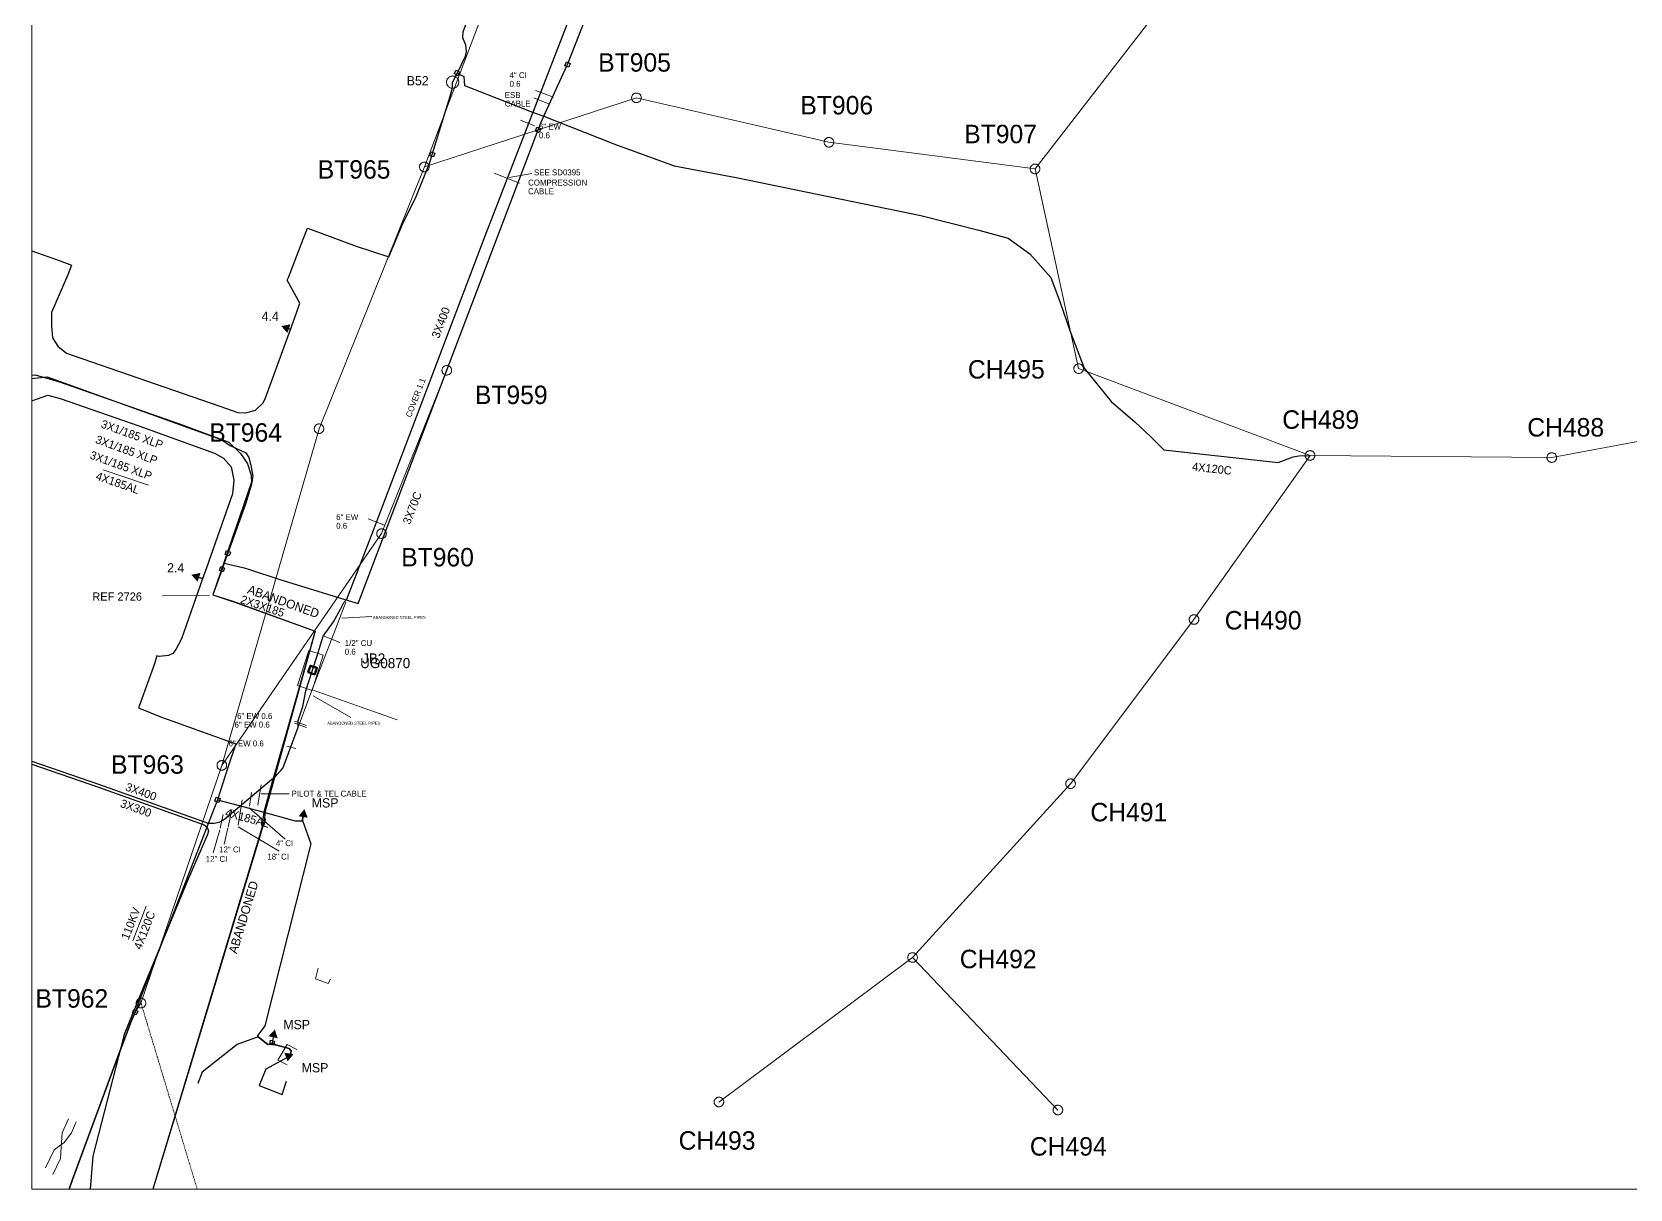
# Model space of a CAD drawing. Header units: metres. Extents: x 316872 to 317299, y 230622 to 231020.
# Drawn here: x 316872 to 317132, y 230622 to 230810.3 of the extents above; entities that cross this region are included whole.
import ezdxf

# ---------------------------------------------------------------- set-up
doc = ezdxf.new("R2010")
doc.units = ezdxf.units.M
doc.header["$MEASUREMENT"] = 0
doc.linetypes.add('DGN Style 4', pattern=[0.01288, 0.00644, -0.00322, 0, -0.00322])
for name, color, linetype, lineweight in [('Level 1', 7, 'Continuous', 0), ('Level 10', 7, 'Continuous', 0), ('Level 14', 7, 'Continuous', 0), ('Level 15', 7, 'Continuous', 0), ('Level 16', 7, 'Continuous', 0), ('Level 17', 7, 'Continuous', 0), ('Level 2', 7, 'Continuous', 0), ('Level 24', 7, 'Continuous', 0), ('Level 26', 7, 'Continuous', 0), ('Level 27', 7, 'Continuous', 0), ('Level 3', 7, 'Continuous', 0), ('Level 34', 7, 'Continuous', 0), ('Level 35', 7, 'Continuous', 0), ('Level 36', 7, 'Continuous', 0), ('Level 37', 7, 'Continuous', 0), ('Level 38', 7, 'Continuous', 0), ('Level 39', 7, 'Continuous', 0), ('Level 4', 7, 'Continuous', 0), ('Level 5', 7, 'Continuous', 0), ('Level 6', 7, 'Continuous', 0), ('Level 7', 7, 'Continuous', 0)]:
    doc.layers.add(name, color=color, linetype=linetype, lineweight=lineweight)
doc.styles.add('Style-WORKING', font='WORKING.shx')

msp = doc.modelspace()

# ---------------------------------------------------------------- linework, layer by layer
at = {"layer": 'Level 1', "color": 5, "linetype": 'Continuous', "lineweight": 13, "flags": 128}
for points in [[(316935.84, 230788.29), (316952.65, 230832.7)], [(317059.66, 230819.64), (317059.67, 230819.62), (317035.18, 230787.97)], [(316935.84, 230788.29), (316970.34, 230799.54)], [(317035.18, 230787.97), (317001.65, 230792.31), (317000, 230792.69), (316970.34, 230799.54)], [(316935.84, 230788.29), (316918.7, 230745.7), (316902.88, 230690.91)], [(317042.28, 230755.48), (317035.18, 230787.97)], [(316902.88, 230690.91), (316928.87, 230728.63), (316939.43, 230755.08)], [(317042.28, 230755.48), (317079.92, 230741.35)], [(317079.92, 230741.35), (317119.25, 230741.01), (317151.26, 230746.97)], [(317079.92, 230741.35), (317061.04, 230714.66), (317040.97, 230687.94), (317015.26, 230659.67)], [(316889.73, 230652.25), (316902.88, 230690.91)], [(317015.26, 230659.67), (317000, 230648.29), (316983.76, 230636.16)], [(317015.26, 230659.67), (317038.9, 230634.85)]]:
    msp.add_lwpolyline(points, dxfattribs=at)
at = {"layer": 'Level 10', "color": 7, "linetype": 'Continuous', "lineweight": 0, "flags": 128}
for points in [[(316872, 230622), (317299, 230622), (317299, 231020), (316872, 231020), (316872, 230622)], [(316872, 231020), (316872, 230622), (317299, 230622), (317299, 231020), (316872, 231020)]]:
    msp.add_lwpolyline(points, close=True, dxfattribs=at)
at = {"layer": 'Level 14', "color": 1, "linetype": 'Continuous', "lineweight": 30, "flags": 128}
for points in [[(316959.13, 230804.96), (316965.78, 230821.99)], [(316954.34, 230794.33), (316954.82, 230795.58), (316955.25, 230796.53), (316959.04, 230804.74), (316959.13, 230804.96)], [(316903.86, 230725.44), (316903.28, 230723.83), (316906.54, 230723.08), (316907.56, 230722.76), (316912.14, 230721.22), (316922.9, 230717.93), (316925.07, 230717.27), (316954.34, 230794.33)], [(316872, 230753.9), (316874.48, 230754.15), (316902.79, 230743.97), (316904.25, 230742.99), (316906.79, 230741.76), (316907.28, 230741.02), (316907.61, 230739.79), (316907.94, 230737.99), (316907.69, 230736.68), (316906.77, 230733.61), (316903.86, 230725.44), (316903.28, 230723.83), (316902.93, 230722.83)], [(316872, 230753.9), (316874.48, 230754.15), (316902.79, 230743.97), (316904.25, 230742.99), (316906.79, 230741.76), (316907.28, 230741.02), (316907.61, 230739.79), (316907.94, 230737.99), (316907.69, 230736.68), (316906.77, 230733.61), (316903.86, 230725.44)], [(316872, 230753.9), (316874.48, 230754.15), (316902.79, 230743.97), (316904.25, 230742.99), (316906.79, 230741.76), (316907.28, 230741.02), (316907.61, 230739.79), (316907.94, 230737.99), (316907.69, 230736.68), (316906.77, 230733.61), (316903.86, 230725.44)], [(316903.86, 230725.44), (316903.28, 230723.83), (316902.93, 230722.83), (316901.45, 230718.68), (316904.68, 230717.65), (316918.1, 230712.76), (316913.18, 230695.6), (316910.83, 230687.25), (316909.71, 230683.29), (316909.33, 230680.54), (316891.66, 230622)], [(316902.93, 230722.83), (316901.45, 230718.68), (316904.68, 230717.65), (316918.1, 230712.76), (316913.18, 230695.6), (316910.83, 230687.25), (316909.71, 230683.29), (316909.33, 230680.54), (316891.66, 230622)]]:
    msp.add_lwpolyline(points, dxfattribs=at)
at = {"layer": 'Level 15', "color": 1, "linetype": 'Continuous', "lineweight": 30, "flags": 128}
for points in [[(316959.56, 230805.15), (316959.32, 230804.52), (316958.69, 230804.77), (316958.94, 230805.39), (316959.56, 230805.15)], [(316954.77, 230794.53), (316954.53, 230793.9), (316953.91, 230794.14), (316954.15, 230794.77), (316954.77, 230794.53)], [(316903.43, 230725.24), (316903.65, 230725.87), (316904.28, 230725.64), (316904.06, 230725.01), (316903.43, 230725.24)], [(316903.43, 230725.24), (316903.65, 230725.87), (316904.28, 230725.64), (316904.06, 230725.01), (316903.43, 230725.24)], [(316902.5, 230722.63), (316902.72, 230723.26), (316903.35, 230723.04), (316903.13, 230722.4), (316902.5, 230722.63)]]:
    msp.add_lwpolyline(points, dxfattribs=at)
at = {"layer": 'Level 17', "color": 33, "linetype": 'Continuous', "lineweight": 13, "flags": 128}
for points in [[(316883.6, 230739.03), (316890.97, 230736.5)], [(316888.39, 230662.41), (316890.58, 230668.01)], [(316918.55, 230657.91), (316918.11, 230656.2), (316920.19, 230655.45), (316920.56, 230656.12)], [(316913.51, 230642.2), (316911.98, 230642.97), (316913.51, 230645.53), (316915.11, 230644.7)], [(316874.2, 230625.46), (316875.63, 230628.36), (316877.23, 230629.55), (316878.43, 230631.16), (316879.21, 230632.91)], [(316877.92, 230633.42), (316876.91, 230631.12), (316876.73, 230628.82), (316876.64, 230626.98), (316875.4, 230624.36)]]:
    msp.add_lwpolyline(points, dxfattribs=at)
at = {"layer": 'Level 17', "color": 212, "linetype": 'Continuous', "lineweight": 0, "flags": 128}
msp.add_lwpolyline([(316893.25, 230718.51), (316893.25, 230718.51), (316900.88, 230718.62)], dxfattribs=at)
at = {"layer": 'Level 2', "color": 5, "linetype": 'DGN Style 4', "lineweight": 13, "flags": 128}
msp.add_lwpolyline([(316889.57, 230652.82), (316898.88, 230622)], dxfattribs=at)
at = {"layer": 'Level 24', "color": 4, "linetype": 'Continuous', "lineweight": 30, "flags": 128}
msp.add_lwpolyline([(316872, 230754.44), (316872.5, 230754.49), (316876.49, 230753.33), (316896.61, 230746.28), (316904.05, 230743.5), (316906, 230741.63), (316907.07, 230740), (316907.66, 230738.14), (316907.74, 230737.02), (316901.45, 230718.68), (316905.03, 230717.48), (316918.1, 230712.76), (316909.93, 230683.48), (316909.76, 230681.75), (316901.03, 230652.9), (316891.66, 230622)], dxfattribs=at)
at = {"layer": 'Level 3', "color": 5, "linetype": 'Continuous', "lineweight": 13, "flags": 128}
for points in [[(316971.13, 230799.54), (316971.12, 230799.62), (316971.11, 230799.7), (316971.09, 230799.78), (316971.06, 230799.86), (316971.02, 230799.93), (316970.98, 230800), (316970.92, 230800.07), (316970.87, 230800.12), (316970.8, 230800.18), (316970.73, 230800.22), (316970.66, 230800.26), (316970.58, 230800.29), (316970.5, 230800.31), (316970.42, 230800.32), (316970.34, 230800.32), (316970.26, 230800.32), (316970.18, 230800.31), (316970.1, 230800.29), (316970.02, 230800.26), (316969.95, 230800.22), (316969.88, 230800.18), (316969.82, 230800.12), (316969.76, 230800.07), (316969.71, 230800), (316969.66, 230799.93), (316969.63, 230799.86), (316969.6, 230799.78), (316969.58, 230799.7), (316969.56, 230799.62), (316969.56, 230799.54), (316969.56, 230799.46), (316969.58, 230799.38), (316969.6, 230799.3), (316969.63, 230799.22), (316969.66, 230799.15), (316969.71, 230799.08), (316969.76, 230799.02), (316969.82, 230798.96), (316969.88, 230798.91), (316969.95, 230798.86), (316970.02, 230798.82), (316970.1, 230798.8), (316970.18, 230798.77), (316970.26, 230798.76), (316970.34, 230798.76), (316970.42, 230798.76), (316970.5, 230798.77), (316970.58, 230798.8), (316970.66, 230798.82), (316970.73, 230798.86), (316970.8, 230798.91), (316970.87, 230798.96), (316970.92, 230799.02), (316970.98, 230799.08), (316971.02, 230799.15), (316971.06, 230799.22), (316971.09, 230799.3), (316971.11, 230799.38), (316971.12, 230799.46), (316971.13, 230799.54)], [(317002.44, 230792.31), (317002.43, 230792.39), (317002.42, 230792.47), (317002.4, 230792.55), (317002.37, 230792.63), (317002.33, 230792.7), (317002.29, 230792.77), (317002.24, 230792.83), (317002.18, 230792.89), (317002.11, 230792.94), (317002.04, 230792.99), (317001.97, 230793.02), (317001.9, 230793.05), (317001.82, 230793.07), (317001.73, 230793.09), (317001.65, 230793.09), (317001.57, 230793.09), (317001.49, 230793.07), (317001.41, 230793.05), (317001.33, 230793.02), (317001.26, 230792.99), (317001.19, 230792.94), (317001.13, 230792.89), (317001.07, 230792.83), (317001.02, 230792.77), (317000.97, 230792.7), (317000.94, 230792.63), (317000.91, 230792.55), (317000.89, 230792.47), (317000.87, 230792.39), (317000.87, 230792.31), (317000.87, 230792.23), (317000.89, 230792.14), (317000.91, 230792.07), (317000.94, 230791.99), (317000.97, 230791.92), (317001.02, 230791.85), (317001.07, 230791.78), (317001.13, 230791.73), (317001.19, 230791.67), (317001.26, 230791.63), (317001.33, 230791.59), (317001.41, 230791.56), (317001.49, 230791.54), (317001.57, 230791.53), (317001.65, 230791.52), (317001.73, 230791.53), (317001.82, 230791.54), (317001.9, 230791.56), (317001.97, 230791.59), (317002.04, 230791.63), (317002.11, 230791.67), (317002.18, 230791.73), (317002.24, 230791.78), (317002.29, 230791.85), (317002.33, 230791.92), (317002.37, 230791.99), (317002.4, 230792.07), (317002.42, 230792.14), (317002.43, 230792.23), (317002.44, 230792.31)], [(316936.62, 230788.29), (316936.62, 230788.38), (316936.61, 230788.46), (316936.59, 230788.54), (316936.56, 230788.61), (316936.52, 230788.69), (316936.47, 230788.75), (316936.42, 230788.82), (316936.36, 230788.88), (316936.3, 230788.93), (316936.23, 230788.97), (316936.16, 230789.01), (316936.08, 230789.04), (316936, 230789.06), (316935.92, 230789.07), (316935.84, 230789.08), (316935.76, 230789.07), (316935.68, 230789.06), (316935.6, 230789.04), (316935.52, 230789.01), (316935.45, 230788.97), (316935.38, 230788.93), (316935.32, 230788.88), (316935.26, 230788.82), (316935.21, 230788.75), (316935.16, 230788.69), (316935.12, 230788.61), (316935.09, 230788.54), (316935.07, 230788.46), (316935.06, 230788.38), (316935.06, 230788.29), (316935.06, 230788.21), (316935.07, 230788.13), (316935.09, 230788.05), (316935.12, 230787.97), (316935.16, 230787.9), (316935.21, 230787.83), (316935.26, 230787.77), (316935.32, 230787.71), (316935.38, 230787.66), (316935.45, 230787.61), (316935.52, 230787.58), (316935.6, 230787.55), (316935.68, 230787.53), (316935.76, 230787.51), (316935.84, 230787.51), (316935.92, 230787.51), (316936, 230787.53), (316936.08, 230787.55), (316936.16, 230787.58), (316936.23, 230787.61), (316936.3, 230787.66), (316936.36, 230787.71), (316936.42, 230787.77), (316936.47, 230787.83), (316936.52, 230787.9), (316936.56, 230787.98), (316936.59, 230788.05), (316936.61, 230788.13), (316936.62, 230788.21), (316936.62, 230788.29)], [(317035.96, 230787.97), (317035.96, 230788.05), (317035.94, 230788.13), (317035.92, 230788.21), (317035.89, 230788.29), (317035.86, 230788.36), (317035.81, 230788.43), (317035.76, 230788.5), (317035.7, 230788.55), (317035.64, 230788.61), (317035.57, 230788.65), (317035.5, 230788.69), (317035.42, 230788.72), (317035.34, 230788.74), (317035.26, 230788.75), (317035.18, 230788.75), (317035.09, 230788.75), (317035.01, 230788.74), (317034.93, 230788.72), (317034.86, 230788.69), (317034.78, 230788.65), (317034.72, 230788.61), (317034.65, 230788.55), (317034.59, 230788.5), (317034.54, 230788.43), (317034.5, 230788.36), (317034.46, 230788.29), (317034.43, 230788.21), (317034.41, 230788.13), (317034.4, 230788.05), (317034.39, 230787.97), (317034.4, 230787.89), (317034.41, 230787.81), (317034.43, 230787.73), (317034.46, 230787.65), (317034.5, 230787.58), (317034.54, 230787.51), (317034.59, 230787.45), (317034.65, 230787.39), (317034.72, 230787.34), (317034.78, 230787.29), (317034.86, 230787.25), (317034.93, 230787.23), (317035.01, 230787.2), (317035.09, 230787.19), (317035.18, 230787.19), (317035.26, 230787.19), (317035.34, 230787.2), (317035.42, 230787.23), (317035.5, 230787.25), (317035.57, 230787.29), (317035.64, 230787.34), (317035.7, 230787.39), (317035.76, 230787.45), (317035.81, 230787.51), (317035.86, 230787.58), (317035.89, 230787.65), (317035.92, 230787.73), (317035.94, 230787.81), (317035.96, 230787.89), (317035.96, 230787.97)], [(316940.27, 230755.22), (316940.26, 230755.3), (316940.25, 230755.38), (316940.23, 230755.46), (316940.2, 230755.53), (316940.16, 230755.61), (316940.12, 230755.68), (316940.07, 230755.74), (316940.01, 230755.8), (316939.94, 230755.85), (316939.87, 230755.89), (316939.8, 230755.93), (316939.73, 230755.96), (316939.65, 230755.98), (316939.56, 230756), (316939.48, 230756), (316939.4, 230756), (316939.32, 230755.98), (316939.24, 230755.96), (316939.16, 230755.93), (316939.09, 230755.89), (316939.02, 230755.85), (316938.96, 230755.8), (316938.9, 230755.74), (316938.85, 230755.68), (316938.8, 230755.61), (316938.77, 230755.53), (316938.74, 230755.46), (316938.72, 230755.38), (316938.7, 230755.3), (316938.7, 230755.22), (316938.7, 230755.13), (316938.72, 230755.05), (316938.74, 230754.97), (316938.77, 230754.9), (316938.8, 230754.82), (316938.85, 230754.76), (316938.9, 230754.69), (316938.96, 230754.63), (316939.02, 230754.58), (316939.09, 230754.54), (316939.16, 230754.5), (316939.24, 230754.47), (316939.32, 230754.45), (316939.4, 230754.44), (316939.48, 230754.43), (316939.56, 230754.44), (316939.65, 230754.45), (316939.73, 230754.47), (316939.8, 230754.5), (316939.87, 230754.54), (316939.94, 230754.58), (316940.01, 230754.63), (316940.07, 230754.69), (316940.12, 230754.76), (316940.16, 230754.82), (316940.2, 230754.9), (316940.23, 230754.97), (316940.25, 230755.05), (316940.26, 230755.13), (316940.27, 230755.22)], [(317043.06, 230755.48), (317043.06, 230755.56), (317043.05, 230755.64), (317043.02, 230755.72), (317043, 230755.8), (317042.96, 230755.87), (317042.91, 230755.94), (317042.86, 230756.01), (317042.8, 230756.06), (317042.74, 230756.12), (317042.67, 230756.16), (317042.6, 230756.2), (317042.52, 230756.23), (317042.44, 230756.25), (317042.36, 230756.26), (317042.28, 230756.26), (317042.2, 230756.26), (317042.12, 230756.25), (317042.04, 230756.23), (317041.96, 230756.2), (317041.89, 230756.16), (317041.82, 230756.12), (317041.75, 230756.06), (317041.7, 230756.01), (317041.64, 230755.94), (317041.6, 230755.87), (317041.56, 230755.8), (317041.53, 230755.72), (317041.51, 230755.64), (317041.5, 230755.56), (317041.49, 230755.48), (317041.5, 230755.4), (317041.51, 230755.32), (317041.53, 230755.24), (317041.56, 230755.16), (317041.6, 230755.09), (317041.64, 230755.02), (317041.7, 230754.96), (317041.75, 230754.9), (317041.82, 230754.85), (317041.89, 230754.8), (317041.96, 230754.76), (317042.04, 230754.74), (317042.12, 230754.71), (317042.2, 230754.7), (317042.28, 230754.7), (317042.36, 230754.7), (317042.44, 230754.71), (317042.52, 230754.74), (317042.6, 230754.76), (317042.67, 230754.8), (317042.74, 230754.85), (317042.8, 230754.9), (317042.86, 230754.96), (317042.91, 230755.02), (317042.96, 230755.09), (317043, 230755.16), (317043.02, 230755.24), (317043.05, 230755.32), (317043.06, 230755.4), (317043.06, 230755.48)], [(316919.49, 230745.7), (316919.48, 230745.78), (316919.47, 230745.86), (316919.45, 230745.94), (316919.42, 230746.02), (316919.38, 230746.09), (316919.34, 230746.16), (316919.28, 230746.23), (316919.23, 230746.28), (316919.16, 230746.34), (316919.09, 230746.38), (316919.02, 230746.42), (316918.94, 230746.45), (316918.86, 230746.47), (316918.78, 230746.48), (316918.7, 230746.48), (316918.62, 230746.48), (316918.54, 230746.47), (316918.46, 230746.45), (316918.38, 230746.42), (316918.31, 230746.38), (316918.24, 230746.34), (316918.18, 230746.28), (316918.12, 230746.23), (316918.07, 230746.16), (316918.02, 230746.09), (316917.99, 230746.02), (316917.96, 230745.94), (316917.94, 230745.86), (316917.92, 230745.78), (316917.92, 230745.7), (316917.92, 230745.62), (316917.94, 230745.54), (316917.96, 230745.46), (316917.99, 230745.38), (316918.02, 230745.31), (316918.07, 230745.24), (316918.12, 230745.18), (316918.18, 230745.12), (316918.24, 230745.07), (316918.31, 230745.02), (316918.38, 230744.98), (316918.46, 230744.96), (316918.54, 230744.93), (316918.62, 230744.92), (316918.7, 230744.92), (316918.78, 230744.92), (316918.86, 230744.93), (316918.94, 230744.96), (316919.02, 230744.98), (316919.09, 230745.02), (316919.16, 230745.07), (316919.23, 230745.12), (316919.28, 230745.18), (316919.34, 230745.24), (316919.38, 230745.31), (316919.42, 230745.38), (316919.45, 230745.46), (316919.47, 230745.54), (316919.48, 230745.62), (316919.49, 230745.7)], [(317080.7, 230741.35), (317080.7, 230741.43), (317080.69, 230741.51), (317080.66, 230741.59), (317080.64, 230741.67), (317080.6, 230741.74), (317080.55, 230741.81), (317080.5, 230741.88), (317080.44, 230741.93), (317080.38, 230741.99), (317080.31, 230742.03), (317080.24, 230742.07), (317080.16, 230742.1), (317080.08, 230742.12), (317080, 230742.13), (317079.92, 230742.14), (317079.84, 230742.13), (317079.76, 230742.12), (317079.68, 230742.1), (317079.6, 230742.07), (317079.53, 230742.03), (317079.46, 230741.99), (317079.39, 230741.93), (317079.34, 230741.88), (317079.28, 230741.81), (317079.24, 230741.74), (317079.2, 230741.67), (317079.17, 230741.59), (317079.15, 230741.51), (317079.14, 230741.43), (317079.14, 230741.35), (317079.14, 230741.27), (317079.15, 230741.19), (317079.17, 230741.11), (317079.2, 230741.03), (317079.24, 230740.96), (317079.28, 230740.89), (317079.34, 230740.83), (317079.39, 230740.77), (317079.46, 230740.72), (317079.53, 230740.67), (317079.6, 230740.64), (317079.68, 230740.61), (317079.76, 230740.59), (317079.84, 230740.57), (317079.92, 230740.57), (317080, 230740.57), (317080.08, 230740.59), (317080.16, 230740.61), (317080.24, 230740.64), (317080.31, 230740.67), (317080.38, 230740.72), (317080.44, 230740.77), (317080.5, 230740.83), (317080.55, 230740.89), (317080.6, 230740.96), (317080.64, 230741.03), (317080.66, 230741.11), (317080.69, 230741.19), (317080.7, 230741.27), (317080.7, 230741.35)], [(317120.04, 230741.01), (317120.03, 230741.09), (317120.02, 230741.17), (317120, 230741.25), (317119.97, 230741.33), (317119.93, 230741.4), (317119.89, 230741.47), (317119.83, 230741.54), (317119.78, 230741.59), (317119.71, 230741.65), (317119.64, 230741.69), (317119.57, 230741.73), (317119.49, 230741.76), (317119.41, 230741.78), (317119.33, 230741.79), (317119.25, 230741.8), (317119.17, 230741.79), (317119.09, 230741.78), (317119.01, 230741.76), (317118.93, 230741.73), (317118.86, 230741.69), (317118.79, 230741.65), (317118.73, 230741.59), (317118.67, 230741.54), (317118.62, 230741.47), (317118.57, 230741.4), (317118.54, 230741.33), (317118.51, 230741.25), (317118.49, 230741.17), (317118.47, 230741.09), (317118.47, 230741.01), (317118.47, 230740.93), (317118.49, 230740.85), (317118.51, 230740.77), (317118.54, 230740.69), (317118.57, 230740.62), (317118.62, 230740.55), (317118.67, 230740.49), (317118.73, 230740.43), (317118.79, 230740.38), (317118.86, 230740.33), (317118.93, 230740.3), (317119.01, 230740.27), (317119.09, 230740.25), (317119.17, 230740.23), (317119.25, 230740.23), (317119.33, 230740.23), (317119.41, 230740.25), (317119.49, 230740.27), (317119.57, 230740.3), (317119.64, 230740.33), (317119.71, 230740.38), (317119.78, 230740.43), (317119.83, 230740.49), (317119.89, 230740.55), (317119.93, 230740.62), (317119.97, 230740.69), (317120, 230740.77), (317120.02, 230740.85), (317120.03, 230740.93), (317120.04, 230741.01)], [(316929.66, 230728.63), (316929.65, 230728.71), (316929.64, 230728.8), (316929.62, 230728.88), (316929.59, 230728.95), (316929.55, 230729.02), (316929.51, 230729.09), (316929.46, 230729.16), (316929.4, 230729.22), (316929.34, 230729.27), (316929.27, 230729.31), (316929.19, 230729.35), (316929.12, 230729.38), (316929.04, 230729.4), (316928.96, 230729.41), (316928.87, 230729.42), (316928.79, 230729.41), (316928.71, 230729.4), (316928.63, 230729.38), (316928.56, 230729.35), (316928.48, 230729.31), (316928.41, 230729.27), (316928.35, 230729.22), (316928.29, 230729.16), (316928.24, 230729.09), (316928.2, 230729.02), (316928.16, 230728.95), (316928.13, 230728.88), (316928.11, 230728.8), (316928.1, 230728.71), (316928.09, 230728.63), (316928.1, 230728.55), (316928.11, 230728.47), (316928.13, 230728.39), (316928.16, 230728.31), (316928.2, 230728.24), (316928.24, 230728.17), (316928.29, 230728.11), (316928.35, 230728.05), (316928.41, 230728), (316928.48, 230727.95), (316928.56, 230727.92), (316928.63, 230727.89), (316928.71, 230727.87), (316928.79, 230727.85), (316928.87, 230727.85), (316928.96, 230727.85), (316929.04, 230727.87), (316929.12, 230727.89), (316929.19, 230727.92), (316929.27, 230727.95), (316929.34, 230728), (316929.4, 230728.05), (316929.46, 230728.11), (316929.51, 230728.17), (316929.55, 230728.24), (316929.59, 230728.31), (316929.62, 230728.39), (316929.64, 230728.47), (316929.65, 230728.55), (316929.66, 230728.63)], [(317061.83, 230714.66), (317061.82, 230714.74), (317061.81, 230714.82), (317061.79, 230714.9), (317061.76, 230714.98), (317061.72, 230715.05), (317061.68, 230715.12), (317061.63, 230715.19), (317061.57, 230715.24), (317061.5, 230715.3), (317061.44, 230715.34), (317061.36, 230715.38), (317061.29, 230715.41), (317061.21, 230715.43), (317061.13, 230715.44), (317061.04, 230715.44), (317060.96, 230715.44), (317060.88, 230715.43), (317060.8, 230715.41), (317060.72, 230715.38), (317060.65, 230715.34), (317060.58, 230715.3), (317060.52, 230715.24), (317060.46, 230715.19), (317060.41, 230715.12), (317060.36, 230715.05), (317060.33, 230714.98), (317060.3, 230714.9), (317060.28, 230714.82), (317060.26, 230714.74), (317060.26, 230714.66), (317060.26, 230714.58), (317060.28, 230714.5), (317060.3, 230714.42), (317060.33, 230714.34), (317060.36, 230714.27), (317060.41, 230714.2), (317060.46, 230714.14), (317060.52, 230714.08), (317060.58, 230714.03), (317060.65, 230713.98), (317060.73, 230713.94), (317060.8, 230713.92), (317060.88, 230713.89), (317060.96, 230713.88), (317061.04, 230713.88), (317061.13, 230713.88), (317061.21, 230713.89), (317061.29, 230713.92), (317061.36, 230713.94), (317061.44, 230713.98), (317061.5, 230714.03), (317061.57, 230714.08), (317061.63, 230714.14), (317061.68, 230714.2), (317061.72, 230714.27), (317061.76, 230714.34), (317061.79, 230714.42), (317061.81, 230714.5), (317061.82, 230714.58), (317061.83, 230714.66)], [(316903.67, 230690.94), (316903.67, 230691.02), (316903.66, 230691.1), (316903.64, 230691.18), (316903.61, 230691.26), (316903.57, 230691.33), (316903.53, 230691.4), (316903.47, 230691.47), (316903.42, 230691.52), (316903.35, 230691.58), (316903.28, 230691.62), (316903.21, 230691.66), (316903.13, 230691.69), (316903.05, 230691.71), (316902.97, 230691.72), (316902.89, 230691.72), (316902.81, 230691.72), (316902.73, 230691.71), (316902.65, 230691.69), (316902.57, 230691.66), (316902.5, 230691.62), (316902.43, 230691.58), (316902.37, 230691.52), (316902.31, 230691.47), (316902.26, 230691.4), (316902.21, 230691.33), (316902.17, 230691.26), (316902.15, 230691.18), (316902.12, 230691.1), (316902.11, 230691.02), (316902.11, 230690.94), (316902.11, 230690.86), (316902.12, 230690.78), (316902.15, 230690.7), (316902.17, 230690.62), (316902.21, 230690.55), (316902.26, 230690.48), (316902.31, 230690.42), (316902.37, 230690.36), (316902.43, 230690.31), (316902.5, 230690.26), (316902.57, 230690.22), (316902.65, 230690.2), (316902.73, 230690.17), (316902.81, 230690.16), (316902.89, 230690.16), (316902.97, 230690.16), (316903.05, 230690.17), (316903.13, 230690.2), (316903.21, 230690.22), (316903.28, 230690.26), (316903.35, 230690.31), (316903.42, 230690.36), (316903.47, 230690.42), (316903.53, 230690.48), (316903.57, 230690.55), (316903.61, 230690.62), (316903.64, 230690.7), (316903.66, 230690.78), (316903.67, 230690.86), (316903.67, 230690.94)], [(317041.75, 230687.94), (317041.75, 230688.02), (317041.73, 230688.11), (317041.71, 230688.19), (317041.68, 230688.26), (317041.65, 230688.33), (317041.6, 230688.4), (317041.55, 230688.47), (317041.49, 230688.53), (317041.43, 230688.58), (317041.36, 230688.62), (317041.29, 230688.66), (317041.21, 230688.69), (317041.13, 230688.71), (317041.05, 230688.72), (317040.97, 230688.73), (317040.88, 230688.72), (317040.8, 230688.71), (317040.72, 230688.69), (317040.65, 230688.66), (317040.57, 230688.62), (317040.51, 230688.58), (317040.44, 230688.53), (317040.38, 230688.47), (317040.33, 230688.4), (317040.29, 230688.33), (317040.25, 230688.26), (317040.22, 230688.19), (317040.2, 230688.11), (317040.19, 230688.02), (317040.18, 230687.94), (317040.19, 230687.86), (317040.2, 230687.78), (317040.22, 230687.7), (317040.25, 230687.62), (317040.29, 230687.55), (317040.33, 230687.48), (317040.38, 230687.42), (317040.44, 230687.36), (317040.51, 230687.31), (317040.57, 230687.26), (317040.65, 230687.23), (317040.72, 230687.2), (317040.8, 230687.18), (317040.88, 230687.16), (317040.97, 230687.16), (317041.05, 230687.16), (317041.13, 230687.18), (317041.21, 230687.2), (317041.29, 230687.23), (317041.36, 230687.26), (317041.43, 230687.31), (317041.49, 230687.36), (317041.55, 230687.42), (317041.6, 230687.48), (317041.65, 230687.55), (317041.68, 230687.62), (317041.71, 230687.7), (317041.73, 230687.78), (317041.75, 230687.86), (317041.75, 230687.94)], [(317016.04, 230659.67), (317016.04, 230659.75), (317016.02, 230659.83), (317016, 230659.91), (317015.97, 230659.99), (317015.93, 230660.06), (317015.89, 230660.13), (317015.84, 230660.19), (317015.78, 230660.25), (317015.72, 230660.3), (317015.65, 230660.35), (317015.57, 230660.39), (317015.5, 230660.41), (317015.42, 230660.44), (317015.34, 230660.45), (317015.26, 230660.45), (317015.17, 230660.45), (317015.09, 230660.44), (317015.01, 230660.41), (317014.94, 230660.39), (317014.86, 230660.35), (317014.8, 230660.3), (317014.73, 230660.25), (317014.67, 230660.19), (317014.62, 230660.13), (317014.58, 230660.06), (317014.54, 230659.99), (317014.51, 230659.91), (317014.49, 230659.83), (317014.48, 230659.75), (317014.47, 230659.67), (317014.48, 230659.59), (317014.49, 230659.51), (317014.51, 230659.43), (317014.54, 230659.35), (317014.58, 230659.28), (317014.62, 230659.21), (317014.67, 230659.14), (317014.73, 230659.09), (317014.8, 230659.03), (317014.86, 230658.99), (317014.94, 230658.95), (317015.01, 230658.92), (317015.09, 230658.9), (317015.17, 230658.89), (317015.26, 230658.89), (317015.34, 230658.89), (317015.42, 230658.9), (317015.5, 230658.92), (317015.57, 230658.95), (317015.65, 230658.99), (317015.72, 230659.03), (317015.78, 230659.09), (317015.84, 230659.14), (317015.89, 230659.21), (317015.93, 230659.28), (317015.97, 230659.35), (317016, 230659.43), (317016.02, 230659.51), (317016.04, 230659.59), (317016.04, 230659.67)], [(316890.51, 230652.25), (316890.51, 230652.33), (316890.5, 230652.41), (316890.48, 230652.49), (316890.45, 230652.57), (316890.41, 230652.64), (316890.36, 230652.71), (316890.31, 230652.77), (316890.25, 230652.83), (316890.19, 230652.88), (316890.12, 230652.93), (316890.05, 230652.97), (316889.97, 230652.99), (316889.89, 230653.02), (316889.81, 230653.03), (316889.73, 230653.03), (316889.65, 230653.03), (316889.57, 230653.02), (316889.49, 230652.99), (316889.41, 230652.97), (316889.34, 230652.93), (316889.27, 230652.88), (316889.21, 230652.83), (316889.15, 230652.77), (316889.1, 230652.71), (316889.05, 230652.64), (316889.01, 230652.57), (316888.98, 230652.49), (316888.96, 230652.41), (316888.95, 230652.33), (316888.95, 230652.25), (316888.95, 230652.17), (316888.96, 230652.09), (316888.98, 230652.01), (316889.01, 230651.93), (316889.05, 230651.86), (316889.1, 230651.79), (316889.15, 230651.72), (316889.21, 230651.67), (316889.27, 230651.61), (316889.34, 230651.57), (316889.41, 230651.53), (316889.49, 230651.5), (316889.57, 230651.48), (316889.65, 230651.47), (316889.73, 230651.46), (316889.81, 230651.47), (316889.89, 230651.48), (316889.97, 230651.5), (316890.05, 230651.53), (316890.12, 230651.57), (316890.19, 230651.61), (316890.25, 230651.67), (316890.31, 230651.72), (316890.36, 230651.79), (316890.41, 230651.86), (316890.45, 230651.93), (316890.48, 230652.01), (316890.5, 230652.09), (316890.51, 230652.17), (316890.51, 230652.25)], [(316984.54, 230636.16), (316984.54, 230636.25), (316984.52, 230636.33), (316984.5, 230636.41), (316984.47, 230636.48), (316984.43, 230636.56), (316984.39, 230636.63), (316984.34, 230636.69), (316984.28, 230636.75), (316984.22, 230636.8), (316984.15, 230636.84), (316984.07, 230636.88), (316984, 230636.91), (316983.92, 230636.93), (316983.84, 230636.94), (316983.76, 230636.95), (316983.67, 230636.94), (316983.59, 230636.93), (316983.51, 230636.91), (316983.44, 230636.88), (316983.36, 230636.84), (316983.3, 230636.8), (316983.23, 230636.75), (316983.17, 230636.69), (316983.12, 230636.63), (316983.08, 230636.56), (316983.04, 230636.48), (316983.01, 230636.41), (316982.99, 230636.33), (316982.98, 230636.25), (316982.97, 230636.16), (316982.98, 230636.08), (316982.99, 230636), (316983.01, 230635.92), (316983.04, 230635.85), (316983.08, 230635.77), (316983.12, 230635.7), (316983.17, 230635.64), (316983.23, 230635.58), (316983.3, 230635.53), (316983.36, 230635.49), (316983.44, 230635.45), (316983.51, 230635.42), (316983.59, 230635.4), (316983.67, 230635.39), (316983.76, 230635.38), (316983.84, 230635.39), (316983.92, 230635.4), (316984, 230635.42), (316984.07, 230635.45), (316984.15, 230635.49), (316984.22, 230635.53), (316984.28, 230635.58), (316984.34, 230635.64), (316984.39, 230635.7), (316984.43, 230635.77), (316984.47, 230635.85), (316984.5, 230635.92), (316984.52, 230636), (316984.54, 230636.08), (316984.54, 230636.16)], [(317039.69, 230634.85), (317039.68, 230634.94), (317039.67, 230635.02), (317039.65, 230635.1), (317039.62, 230635.17), (317039.58, 230635.25), (317039.54, 230635.31), (317039.49, 230635.38), (317039.43, 230635.44), (317039.36, 230635.49), (317039.3, 230635.53), (317039.22, 230635.57), (317039.15, 230635.6), (317039.07, 230635.62), (317038.99, 230635.63), (317038.9, 230635.64), (317038.82, 230635.63), (317038.74, 230635.62), (317038.66, 230635.6), (317038.58, 230635.57), (317038.51, 230635.53), (317038.44, 230635.49), (317038.38, 230635.44), (317038.32, 230635.38), (317038.27, 230635.31), (317038.22, 230635.25), (317038.19, 230635.17), (317038.16, 230635.1), (317038.14, 230635.02), (317038.12, 230634.94), (317038.12, 230634.85), (317038.12, 230634.77), (317038.14, 230634.69), (317038.16, 230634.61), (317038.19, 230634.53), (317038.22, 230634.46), (317038.27, 230634.39), (317038.32, 230634.33), (317038.38, 230634.27), (317038.44, 230634.22), (317038.51, 230634.17), (317038.59, 230634.14), (317038.66, 230634.11), (317038.74, 230634.09), (317038.82, 230634.07), (317038.9, 230634.07), (317038.99, 230634.07), (317039.07, 230634.09), (317039.15, 230634.11), (317039.22, 230634.14), (317039.3, 230634.17), (317039.36, 230634.22), (317039.43, 230634.27), (317039.49, 230634.33), (317039.54, 230634.39), (317039.58, 230634.46), (317039.62, 230634.54), (317039.65, 230634.61), (317039.67, 230634.69), (317039.68, 230634.77), (317039.69, 230634.85)]]:
    msp.add_lwpolyline(points, dxfattribs=at)
at = {"layer": 'Level 34', "color": 4, "linetype": 'Continuous', "lineweight": 30, "flags": 128}
for points in [[(316917.65, 230706.44), (316918.34, 230708.59), (316919.38, 230711.96), (316921.05, 230714.29), (316922.21, 230716.32), (316922.74, 230717.44), (316923.25, 230717.97), (316927.54, 230729.2), (316945.72, 230777.06), (316965.83, 230829.02)], [(316872, 230691.59), (316882.98, 230687.84), (316900.64, 230681.54), (316901.62, 230681.52), (316902.48, 230681.71), (316903.03, 230682), (316903.38, 230682.23), (316911.7, 230689.22), (316912.49, 230690.08), (316912.8, 230690.49), (316913.02, 230691), (316915.29, 230697.15), (316915.31, 230698.23), (316916.06, 230700.5), (316916.56, 230703.07), (316917.65, 230706.44)], [(316872, 230691.1), (316882.81, 230687.37), (316900.04, 230681.23), (316900.27, 230681.03), (316900.63, 230680.6), (316900.71, 230680.2), (316900.56, 230679.7), (316897.24, 230672.05), (316890.07, 230654.72), (316886.98, 230647.17), (316881.89, 230627.36), (316881.45, 230622)]]:
    msp.add_lwpolyline(points, dxfattribs=at)
at = {"layer": 'Level 35', "color": 4, "linetype": 'Continuous', "lineweight": 53, "flags": 128}
msp.add_lwpolyline([(316918.01, 230705.73), (316916.94, 230706.08), (316917.29, 230707.14), (316918.35, 230706.8), (316918.01, 230705.74)], dxfattribs=at)
at = {"layer": 'Level 38', "color": 212, "linetype": 'Continuous', "lineweight": 0, "flags": 128}
for points in [[(316953.3, 230787.25), (316953.3, 230787.25), (316949.62, 230786.55)], [(316927.29, 230715.17), (316922.4, 230714.87)], [(316923.9, 230698.73), (316917.77, 230702.23)], [(316913.86, 230686.32), (316913.86, 230686.32), (316909.27, 230686.28)], [(316913.21, 230678.95), (316913.21, 230678.95), (316907.32, 230684.01)], [(316901.48, 230676.68), (316901.48, 230676.68), (316902.59, 230680.43)], [(316903.28, 230678.11), (316903.28, 230678.11), (316903.89, 230680.71)], [(316912.23, 230676.95), (316912.23, 230676.95), (316905.56, 230680.94)]]:
    msp.add_lwpolyline(points, dxfattribs=at)
at = {"layer": 'Level 39', "color": 33, "linetype": 'Continuous', "lineweight": 13, "flags": 128}
for points in [[(316953.65, 230799.53), (316956.2, 230798.48)], [(316953.91, 230800.72), (316956.83, 230799.63)], [(316951.47, 230795.88), (316953.76, 230795)], [(316947.18, 230787.26), (316951.34, 230785.65)], [(316926.68, 230731.05), (316929.34, 230730.01)], [(316915.29, 230697.15), (316917.59, 230703.25), (316921.39, 230713.11), (316923.05, 230717.46)], [(316919.56, 230711.96), (316922.06, 230710.92)], [(316917.02, 230709.62), (316915.21, 230703.9), (316917.59, 230703.12), (316919.4, 230708.84), (316917.02, 230709.62)], [(316917.6, 230703.21), (316931.42, 230698.34)], [(316914.69, 230697.77), (316916.64, 230697.08)], [(316914.73, 230698.1), (316916.64, 230697.4)], [(316913.48, 230694.06), (316914.92, 230693.65)], [(316909.27, 230687.76), (316908.76, 230684.47)], [(316906.21, 230685.35), (316905.56, 230681.18)], [(316907.69, 230686.51), (316907.37, 230684.28)], [(316903.1, 230682.94), (316902.64, 230680.71)], [(316904.49, 230683.73), (316903.93, 230680.85)]]:
    msp.add_lwpolyline(points, dxfattribs=at)
at = {"layer": 'Level 5', "color": 1, "linetype": 'Continuous', "lineweight": 30, "flags": 128}
for points in [[(316955.39, 230849.63), (316956.59, 230849.91), (316956.59, 230849.98), (316956.82, 230849.94), (316959.73, 230849.65), (316958.49, 230845.72), (316952.3, 230833.54), (316947.2, 230823.95), (316942.12, 230810.23), (316942.03, 230809.33), (316942.51, 230808.17), (316942.63, 230807.1), (316942.46, 230806.24), (316941.16, 230803.57)], [(316937.12, 230790.34), (316940.01, 230799.79), (316940.44, 230801.14), (316940.44, 230802.09)], [(316941.16, 230803.57), (316940.44, 230802.09)], [(316941.16, 230803.57), (316942.24, 230803), (316942.31, 230802.23), (316942.38, 230801.54), (316943.36, 230801.19), (316953.45, 230797.23), (316955.25, 230796.53), (316966.65, 230792.07), (316976.5, 230788.48), (316986.54, 230786.6), (317000, 230783.82), (317016.59, 230780.39), (317026.06, 230777.99), (317030.79, 230776.68), (317034.34, 230774.17), (317037.76, 230770.33), (317039.29, 230766.22), (317040.83, 230761.69), (317043.2, 230755.55), (317047.57, 230750.13), (317051.4, 230746.85), (317053.98, 230744.41), (317056.14, 230742.25), (317074.75, 230740.23), (317077.19, 230741.14), (317078.1, 230741.27), (317079.92, 230741.35)], [(316913.28, 230762.16), (316913.8, 230761.98), (316914.04, 230761.88), (316914.04, 230761.87), (316915.03, 230764.58), (316915.58, 230766.12), (316913.53, 230769.89), (316913.74, 230770.3), (316916.12, 230776.54), (316916.84, 230778.32), (316917.56, 230778.07), (316924.74, 230775.38), (316930.05, 230773.65), (316932.33, 230779.11), (316934.52, 230783.46), (316936.72, 230789.03), (316937.12, 230790.34)], [(316872, 230774.67), (316876.59, 230773.04), (316878.44, 230772.32), (316877.86, 230770.76), (316875.2, 230764.63), (316875.16, 230762.43), (316875.34, 230760.51), (316876.21, 230759.12), (316877.6, 230758), (316878.7, 230757.59), (316902.54, 230749.38), (316905.51, 230748.32), (316906.8, 230748.28), (316908.37, 230748.73), (316909.55, 230749.85), (316909.95, 230750.57), (316914.04, 230761.87), (316914.04, 230761.88), (316913.8, 230761.98), (316913.28, 230762.16)], [(316872, 230750.26), (316874.59, 230751.15), (316876.61, 230750.62), (316889.36, 230746.16), (316901.7, 230741.71), (316903.15, 230740.9), (316904.43, 230739.49), (316904.84, 230737.33), (316904.65, 230735.13), (316900.38, 230723.08), (316899.75, 230721.3), (316899.7, 230721.32), (316899.18, 230721.52), (316898.66, 230721.7)], [(316898.66, 230721.7), (316899.18, 230721.52), (316899.7, 230721.32), (316899.75, 230721.3), (316896.31, 230711.54), (316895.43, 230709.77), (316894.94, 230709.13), (316894.23, 230708.79), (316892.68, 230708.66), (316892.3, 230708.76), (316891.95, 230707.45), (316889.68, 230701.14), (316889.33, 230700.27), (316893.1, 230698.77), (316894.94, 230698.11), (316897.44, 230697.2), (316905.14, 230694.45), (316903.88, 230690.58)], [(316903.88, 230690.58), (316902.17, 230685.33)], [(316902.17, 230685.33), (316900.35, 230680.63), (316889.57, 230652.82)], [(316902.17, 230685.33), (316906.52, 230684.18), (316909.71, 230683.29), (316914.23, 230682.06), (316914.81, 230681.9), (316915.99, 230681.9), (316916, 230681.95), (316916.09, 230682.54), (316916.2, 230683.07)], [(316916.2, 230683.07), (316916.09, 230682.54), (316916, 230681.95), (316917.38, 230678.16), (316909.87, 230648.58), (316908.62, 230646.88), (316908.78, 230646.76), (316910.38, 230645.5), (316911.06, 230645.7), (316911.08, 230645.81)], [(316889.57, 230652.82), (316888.77, 230650.77)], [(316878.05, 230622), (316878.58, 230623.53), (316886.02, 230643.65), (316888.15, 230649.26), (316888.77, 230650.77), (316889.73, 230652.25)], [(316888.77, 230650.77), (316888.15, 230649.26), (316886.02, 230643.65), (316878.58, 230623.53), (316878.05, 230622)], [(316913.72, 230643.51), (316914.1, 230644.08), (316914.16, 230644.46), (316913.84, 230644.84), (316911.63, 230645.48), (316911.08, 230645.81), (316911.06, 230645.7), (316910.38, 230645.5), (316908.78, 230646.76), (316905.37, 230645.49), (316899.69, 230641), (316899, 230639.18)], [(316911.35, 230647.24), (316911.08, 230645.81), (316911.63, 230645.48), (316913.84, 230644.84), (316914.16, 230644.46), (316914.1, 230644.08), (316913.72, 230643.51)], [(316911.08, 230645.81), (316911.63, 230645.48), (316913.84, 230644.84), (316914.16, 230644.46), (316914.1, 230644.08), (316913.72, 230643.51)], [(316913.72, 230643.51), (316910.04, 230641.49), (316908.96, 230638.84), (316912.69, 230637.39), (316913.39, 230639.56)]]:
    msp.add_lwpolyline(points, dxfattribs=at)
at = {"layer": 'Level 6', "color": 1, "linetype": 'Continuous', "lineweight": 30, "flags": 128}
for points in [[(316940.71, 230803.42), (316941.01, 230804.02), (316941.61, 230803.73), (316941.32, 230803.12), (316940.72, 230803.42)], [(316937.54, 230790.56), (316937.35, 230789.92), (316936.7, 230790.11), (316936.9, 230790.76), (316937.54, 230790.56)], [(316901.75, 230685.11), (316901.96, 230685.75), (316902.6, 230685.54), (316902.39, 230684.91), (316901.75, 230685.11)], [(316888.34, 230650.58), (316888.58, 230651.2), (316889.21, 230650.96), (316888.96, 230650.33), (316888.34, 230650.58)], [(316911.47, 230646.08), (316911.35, 230645.42), (316910.69, 230645.54), (316910.81, 230646.2), (316911.47, 230646.08)]]:
    msp.add_lwpolyline(points, dxfattribs=at)
at = {"layer": 'Level 6', "color": 5, "linetype": 'Continuous', "lineweight": 13, "flags": 128}
msp.add_lwpolyline([(316941.44, 230802.09), (316941.44, 230802.19), (316941.42, 230802.29), (316941.39, 230802.4), (316941.36, 230802.49), (316941.31, 230802.59), (316941.25, 230802.67), (316941.19, 230802.76), (316941.11, 230802.83), (316941.03, 230802.9), (316940.94, 230802.95), (316940.85, 230803), (316940.75, 230803.04), (316940.65, 230803.07), (316940.55, 230803.08), (316940.44, 230803.09), (316940.34, 230803.08), (316940.23, 230803.07), (316940.13, 230803.04), (316940.03, 230803), (316939.94, 230802.95), (316939.85, 230802.9), (316939.77, 230802.83), (316939.7, 230802.76), (316939.63, 230802.67), (316939.57, 230802.59), (316939.53, 230802.49), (316939.49, 230802.4), (316939.46, 230802.29), (316939.45, 230802.19), (316939.44, 230802.09), (316939.45, 230801.98), (316939.46, 230801.88), (316939.49, 230801.78), (316939.53, 230801.68), (316939.57, 230801.59), (316939.63, 230801.5), (316939.7, 230801.42), (316939.77, 230801.34), (316939.85, 230801.28), (316939.94, 230801.22), (316940.03, 230801.17), (316940.13, 230801.13), (316940.23, 230801.11), (316940.34, 230801.09), (316940.44, 230801.08), (316940.55, 230801.09), (316940.65, 230801.11), (316940.75, 230801.13), (316940.85, 230801.17), (316940.94, 230801.22), (316941.03, 230801.28), (316941.11, 230801.34), (316941.19, 230801.42), (316941.25, 230801.5), (316941.31, 230801.59), (316941.36, 230801.68), (316941.39, 230801.78), (316941.42, 230801.88), (316941.44, 230801.98), (316941.44, 230802.09)], dxfattribs=at)
at = {"layer": 'Level 6', "color": 5, "linetype": 'Continuous', "lineweight": 13, "extrusion": (0, 0, -1)}
for points in [[(-316912.57, 230762.41), (-316913.54, 230761.27), (-316914.05, 230762.68)], [(-316897.94, 230721.94), (-316898.94, 230720.81), (-316899.42, 230722.24)], [(-316913.59, 230642.77), (-316914.55, 230643.93), (-316913.07, 230644.18)]]:
    msp.add_solid(points, dxfattribs=at)
at = {"layer": 'Level 6', "color": 5, "linetype": 'Continuous', "lineweight": 13}
for points in [[(316916.32, 230683.81), (316915.37, 230682.65), (316916.86, 230682.41)], [(316911.52, 230647.97), (316910.49, 230646.87), (316911.96, 230646.53)]]:
    msp.add_solid(points, dxfattribs=at)

# ---------------------------------------------------------------- texts
at = {"layer": 'Level 16', "color": 212, "linetype": 'Continuous', "lineweight": 13, "style": 'Style-WORKING'}
for s, height, rotation, p in [('3X1/185 XLP', 1.3373, 340.226, (316883.11, 230745.94)), ('3X1/185 XLP', 1.3373, 340.226, (316882.2, 230743.41)), ('3X1/185 XLP', 1.3373, 340.226, (316881.3, 230740.89)), ('3X70C', 1.337, 69.202, (316933.51, 230730.03))]:
    msp.add_text(s, height=height, rotation=rotation, dxfattribs=at).set_placement(p)
at = {"layer": 'Level 17', "color": 1, "linetype": 'Continuous', "lineweight": 30, "style": 'Style-WORKING'}
msp.add_text('REF 2726', height=1.344, dxfattribs=at).set_placement((316881.81, 230717.72))
msp.add_text('110KV', height=1.344, rotation=68.5414, dxfattribs=at).set_placement((316887.71, 230662.45))
at = {"layer": 'Level 26', "color": 4, "linetype": 'Continuous', "lineweight": 13, "style": 'Style-WORKING'}
msp.add_text('2X3X185', height=1.344, rotation=341.4452, dxfattribs=at).set_placement((316905.8, 230717.38))
at = {"layer": 'Level 27', "color": 1, "linetype": 'Continuous', "lineweight": 13, "style": 'Style-WORKING'}
for rotation, p in [(340.3332, (316906.92, 230718.97)), (73.2076, (316905.33, 230660.17))]:
    msp.add_text('ABANDONED', height=1.44, rotation=rotation, dxfattribs=at).set_placement(p)
at = {"layer": 'Level 36', "color": 4, "linetype": 'Continuous', "lineweight": 13, "style": 'Style-WORKING'}
for s, rotation, p in [('3X400', 69.2095, (316938.22, 230760.3)), ('3X400', 340.3737, (316887.08, 230686.89)), ('3X300', 340.3843, (316886.25, 230684.21))]:
    msp.add_text(s, height=1.344, rotation=rotation, dxfattribs=at).set_placement(p)
for s, p in [('UG0870', (316925.39, 230706.75)), ('JB2', (316925.71, 230707.51))]:
    msp.add_text(s, height=1.635, dxfattribs=at).set_placement(p)
at = {"layer": 'Level 37', "color": 1, "linetype": 'Continuous', "lineweight": 13, "style": 'Style-WORKING'}
for s, height, p in [('4" CI', 0.96, (316949.7, 230802.75)), ('0.6', 0.96, (316949.7, 230801.34)), ('CABLE', 0.96, (316948.92, 230798.11)), ('ESB', 0.96, (316948.92, 230799.52)), ('0.6', 0.96, (316954.48, 230792.96)), ('6" EW', 0.96, (316954.48, 230794.38)), ('COMPRESSION', 0.96, (316952.71, 230785.27)), ('SEE SD0395', 0.96, (316953.67, 230786.92)), ('CABLE', 0.96, (316952.71, 230783.86)), ('6" EW', 0.96, (316921.49, 230730.84)), ('0.6', 0.96, (316921.49, 230729.43)), ('ABANDONED STEEL PIPES', 0.48, (316927.46, 230714.77)), ('1/2" CU', 0.96, (316922.89, 230710.35)), ('0.6', 0.96, (316922.89, 230708.94)), ('6" EW 0.6', 0.96, (316904.95, 230697.08)), ('6" EW 0.6', 0.96, (316905.37, 230698.47)), ('ABANDONED STEEL PIPES', 0.48, (316920.04, 230697.54)), ('6" EW 0.6', 0.96, (316903.98, 230694.02)), ('PILOT & TEL CABLE', 0.96, (316914.23, 230685.86)), ('12" CI', 0.96, (316900.27, 230675.24)), ('12" CI', 0.96, (316902.45, 230676.77)), ('18" CI', 0.96, (316910.29, 230675.61)), ('4" CI', 0.96, (316911.68, 230677.79))]:
    msp.add_text(s, height=height, dxfattribs=at).set_placement(p)
msp.add_text('COVER 1.1', height=0.96, rotation=68.9007, dxfattribs=at).set_placement((316933.66, 230747.46))
at = {"layer": 'Level 4', "color": 5, "linetype": 'Continuous', "lineweight": 13, "style": 'Style-WORKING'}
for s, p in [('BT905', (316964.11, 230803.8)), ('BT906', (316997.01, 230796.84)), ('BT907', (317023.66, 230792.15)), ('BT965', (316918.49, 230786.39)), ('CH495', (317024.26, 230753.86)), ('BT959', (316944.06, 230749.71)), ('BT964', (316900.84, 230743.59)), ('CH489', (317075.4, 230745.69)), ('CH488', (317115.26, 230744.43)), ('BT960', (316932.06, 230723.3)), ('CH490', (317066.04, 230713.04)), ('BT963', (316884.87, 230689.57)), ('CH491', (317044.19, 230681.82)), ('CH492', (317022.94, 230657.93)), ('BT962', (316872.57, 230651.51)), ('CH493', (316977.2, 230628.4)), ('CH494', (317034.34, 230627.44))]:
    msp.add_text(s, height=3.004, dxfattribs=at).set_placement(p)
at = {"layer": 'Level 7', "color": 212, "linetype": 'Continuous', "lineweight": 13, "style": 'Style-WORKING'}
for s, p in [('B52', (316932.97, 230801.57)), ('4.4', (316909.36, 230763.25)), ('2.4', (316893.99, 230722.32)), ('MSP', (316917.51, 230684.08)), ('MSP', (316912.89, 230648.01)), ('MSP', (316915.87, 230640.98))]:
    msp.add_text(s, height=1.501, dxfattribs=at).set_placement(p)
for s, rotation, p in [('4X120C', 353.7964, (317060.68, 230738.9)), ('4X185AL', 340.7318, (316882.26, 230737.47)), ('4X185AL', 345.163, (316903.32, 230682.65)), ('4X120C', 68.8149, (316889.76, 230660.85))]:
    msp.add_text(s, height=1.337, rotation=rotation, dxfattribs=at).set_placement(p)

doc.saveas('drawing.dxf')
